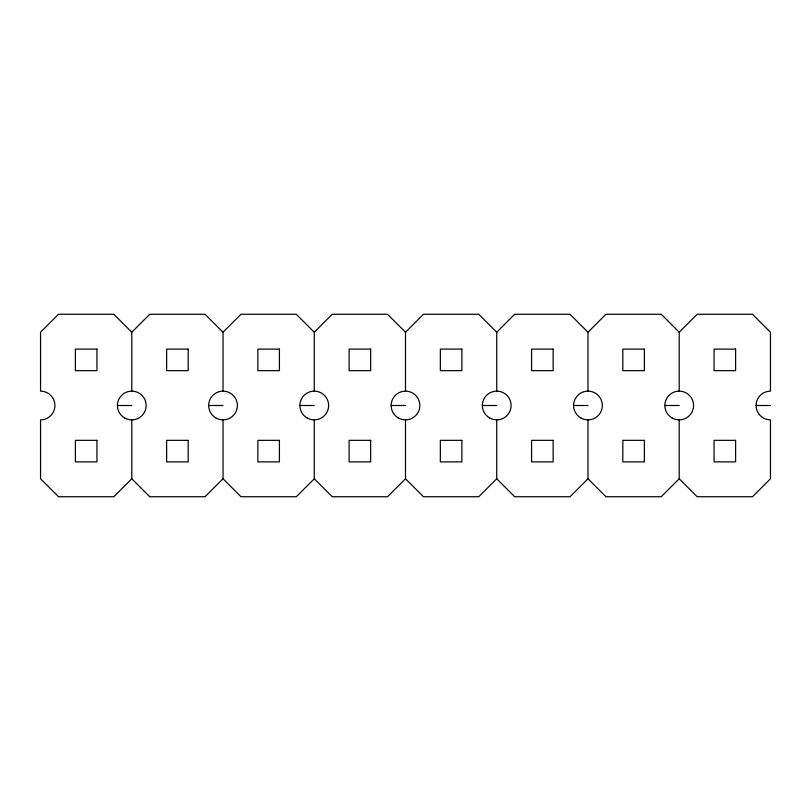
<?xml version="1.0" encoding="UTF-8"?>
<svg xmlns="http://www.w3.org/2000/svg" width="811" height="811" viewBox="0 0 811 811"><rect width="100%" height="100%" fill="white"/><g stroke="black" fill="none" stroke-linecap="round" stroke-linejoin="round"><path stroke-width="1.22" d="M131.787 391.135L131.787 332.226L149.751 314.262L205.061 314.262L223.025 332.226L223.025 391.135M223.025 332.226L240.989 314.262L296.299 314.262L314.262 332.226L314.262 391.135M131.787 419.865L131.787 478.774L113.824 496.737L58.514 496.737L40.55 478.774L40.55 419.865A14.365 14.365 0 0 0 54.915 405.5A14.365 14.365 0 0 0 40.55 391.135L40.55 332.226L58.514 314.262L113.824 314.262L131.787 332.226M314.262 332.226L332.226 314.262L387.536 314.262L405.5 332.226L405.5 391.135M223.025 419.865L223.025 478.774L205.061 496.737L149.751 496.737L131.787 478.774M405.5 332.226L423.464 314.262L478.774 314.262L496.737 332.226L496.737 391.135M314.262 419.865L314.262 478.774L296.299 496.737L240.989 496.737L223.025 478.774M496.737 332.226L514.701 314.262L570.011 314.262L587.975 332.226L587.975 391.135M405.5 419.865L405.5 478.774L387.536 496.737L332.226 496.737L314.262 478.774M587.975 332.226L605.939 314.262L661.249 314.262L679.212 332.226L679.212 391.135M496.737 419.865L496.737 478.774L478.774 496.737L423.464 496.737L405.5 478.774M679.212 332.226L697.176 314.262L752.486 314.262L770.45 332.226L770.45 391.135A14.365 14.365 0 0 0 756.085 405.5A14.365 14.365 0 0 0 770.45 419.865L770.45 478.774L752.486 496.737L697.176 496.737L679.212 478.774L679.212 419.865M587.975 419.865L587.975 478.774L570.011 496.737L514.701 496.737L496.737 478.774M679.212 478.774L661.249 496.737L605.939 496.737L587.975 478.774M117.423 405.5L131.787 405.5M208.66 405.5L223.025 405.5M299.898 405.5L314.262 405.5M391.135 405.5L405.5 405.5M482.373 405.5L496.737 405.5M573.61 405.5L587.975 405.5M664.848 405.5L679.212 405.5M756.085 405.5L770.45 405.5M96.945 349.105L75.393 349.105L75.393 370.657L96.945 370.657L96.945 349.105M188.182 349.105L166.63 349.105L166.63 370.657L188.182 370.657L188.182 349.105M279.42 349.105L257.868 349.105L257.868 370.657L279.42 370.657L279.42 349.105M370.657 349.105L349.105 349.105L349.105 370.657L370.657 370.657L370.657 349.105M461.895 349.105L440.343 349.105L440.343 370.657L461.895 370.657L461.895 349.105M553.132 349.105L531.58 349.105L531.58 370.657L553.132 370.657L553.132 349.105M644.37 349.105L622.818 349.105L622.818 370.657L644.37 370.657L644.37 349.105M735.607 349.105L714.055 349.105L714.055 370.657L735.607 370.657L735.607 349.105M96.945 440.343L75.393 440.343L75.393 461.895L96.945 461.895L96.945 440.343M188.182 440.343L166.63 440.343L166.63 461.895L188.182 461.895L188.182 440.343M279.42 440.343L257.868 440.343L257.868 461.895L279.42 461.895L279.42 440.343M370.657 440.343L349.105 440.343L349.105 461.895L370.657 461.895L370.657 440.343M461.895 440.343L440.343 440.343L440.343 461.895L461.895 461.895L461.895 440.343M553.132 440.343L531.58 440.343L531.58 461.895L553.132 461.895L553.132 440.343M644.37 440.343L622.818 440.343L622.818 461.895L644.37 461.895L644.37 440.343M735.607 440.343L714.055 440.343L714.055 461.895L735.607 461.895L735.607 440.343M124.6 417.939A14.365 14.365 0 0 0 146.152 405.5A14.365 14.365 0 0 0 124.6 393.061A14.365 14.365 0 0 0 124.6 417.939M215.838 417.939A14.365 14.365 0 0 0 237.39 405.5A14.365 14.365 0 0 0 215.838 393.061A14.365 14.365 0 0 0 215.838 417.939M307.075 417.939A14.365 14.365 0 0 0 328.627 405.5A14.365 14.365 0 0 0 307.075 393.061A14.365 14.365 0 0 0 307.075 417.939M672.025 417.939A14.365 14.365 0 0 0 693.577 405.5A14.365 14.365 0 0 0 672.025 393.061A14.365 14.365 0 0 0 672.025 417.939M580.788 417.939A14.365 14.365 0 0 0 602.34 405.5A14.365 14.365 0 0 0 580.788 393.061A14.365 14.365 0 0 0 580.788 417.939M489.55 417.939A14.365 14.365 0 0 0 511.102 405.5A14.365 14.365 0 0 0 489.55 393.061A14.365 14.365 0 0 0 489.55 417.939M398.313 417.939A14.365 14.365 0 0 0 419.865 405.5A14.365 14.365 0 0 0 398.313 393.061A14.365 14.365 0 0 0 398.313 417.939"/></g></svg>
